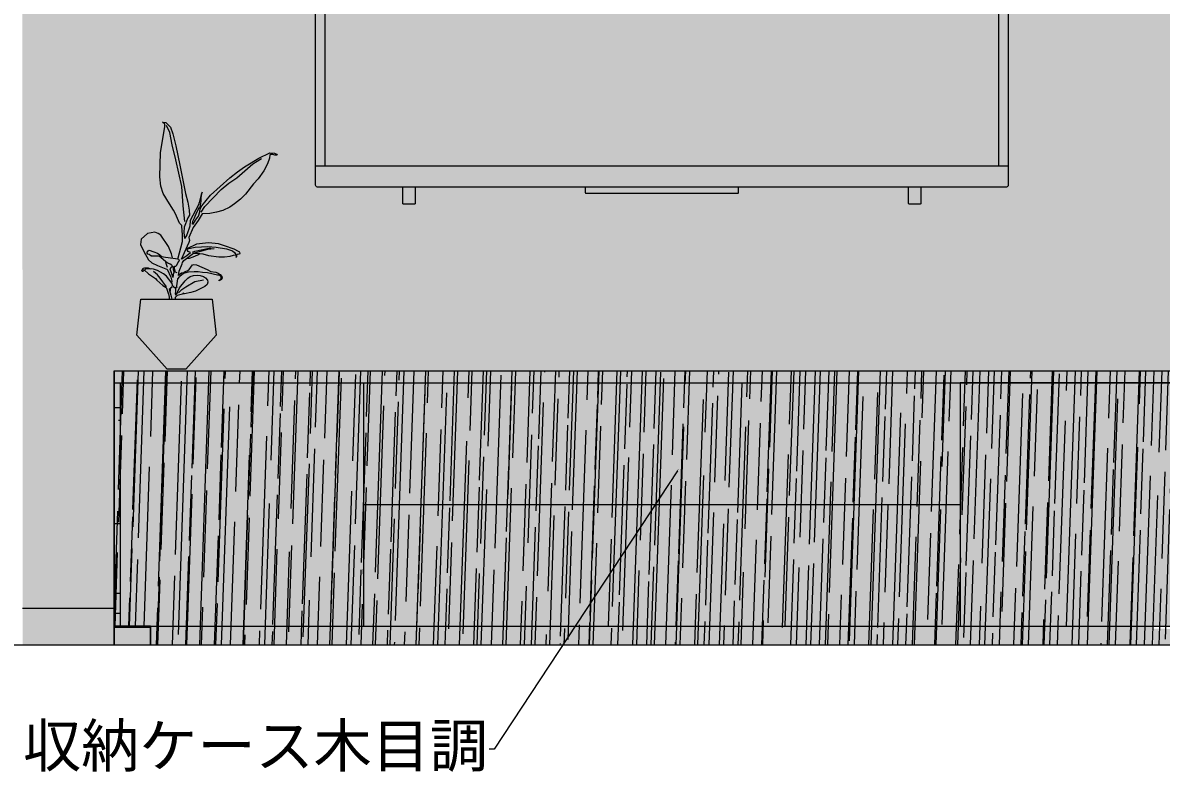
# Model space of a CAD drawing. Header units: millimetres. Extents: x -63086 to 144078, y -129912 to 13382.
# Drawn here: x 19374 to 21244, y -36236 to -34992 of the extents above; entities that cross this region are included whole.
import ezdxf
from ezdxf import colors
from ezdxf.entities.mleader import LeaderData, LeaderLine
from ezdxf.math import Vec2, Vec3

# ---------------------------------------------------------------- set-up
doc = ezdxf.new("R2010")
doc.units = ezdxf.units.MM
doc.layers.get('0').update_dxf_attribs({"lineweight": 0})
doc.layers.add('展開', color=7, linetype='Continuous', lineweight=9)
doc.layers.add('観葉植物', color=92, linetype='Continuous', lineweight=9)
doc.layers.add('文字', color=7, linetype='Continuous')
doc.styles.get("Standard").update_dxf_attribs({"font": 'MS Mincho.ttf'})

# ---------------------------------------------------------------- blocks, each defined once
blk = doc.blocks.new('*U233')
at = {"color": 0, "linetype": 'ByBlock', "lineweight": -2}
blk.add_lwpolyline([(-568.7, 31), (-568.7, 698, -0.414214), (-565.7, 701), (566.3, 701, -0.414214), (569.3, 698), (569.3, 31, -0.414214), (566.3, 28), (-565.7, 28, -0.414214)], format="xyb", close=True, dxfattribs=at)
for points in [[(553.8, 63), (553.8, 685, 0.41421), (552.8, 686), (-552.2, 686, 0.414214), (-553.2, 685), (-553.2, 63)], [(-405.2, 28), (-405.2, 1, -0.414214), (-406.2, 0), (-424.2, 0, -0.414214), (-425.2, 1), (-425.2, 28)], [(-125.7, 28), (-125.7, 19, 0.414214), (-124.7, 18), (125.3, 18, 0.414214), (126.3, 19), (126.3, 28)], [(425.8, 28), (425.8, 1, -0.414214), (424.8, 0), (406.8, 0, -0.414214), (405.8, 1), (405.8, 28)]]:
    blk.add_lwpolyline(points, format="xyb", dxfattribs=at)
blk.add_lwpolyline([(-568.7, 63), (569.3, 63)], dxfattribs=at)
blk = doc.blocks.new('ベンガレンシス（CAD素材.com）')
at = {"color": 0, "linetype": 'ByBlock', "lineweight": -2}
for points in [[(9.5, 213.2), (9.5, 220.2), (8.6, 234.5), (8.4, 235.6), (4.9, 239.6), (-1.9, 254.9), (-5.1, 261.1), (-11.8, 271.4), (-21.8, 288.3), (-26.1, 300.2), (-27.4, 315.8), (-26.6, 355.7), (-19.4, 397.7), (-19.4, 402), (-23.1, 405.7), (-17.7, 404.7), (-9.7, 397.1), (-6.2, 386.1), (-1, 366.4), (5.2, 335), (14.6, 288.3), (18.6, 273.9), (20.8, 260.9), (21.4, 252.6), (18.3, 248.2), (12.7, 233.1), (12.1, 224.5), (13.2, 214.6)], [(13.5, 242.5), (10.6, 267.9), (8.4, 300), (-1.3, 343.6), (-7.5, 368.1), (-11.2, 388.3), (-16.3, 400.1)], [(27.5, 237.7), (31.3, 244.4), (36.1, 251.2), (38, 258.4), (38.6, 263), (41.5, 268.1), (56, 285.4), (87.5, 314.2), (99.9, 324.1), (111.5, 332.2), (135.2, 346.2), (153.5, 355.1), (161.1, 354.8), (164, 353), (165.4, 351.1), (161.3, 351.1), (158.4, 352.1), (154.3, 352.1), (153.5, 351.9), (152.7, 346.2), (149.2, 337.1), (143.6, 325.5), (134.1, 312.6), (126.6, 304.2), (113.1, 287), (104.8, 279.2), (95.4, 271.4), (87.3, 265.7), (76, 260.3), (65.7, 257.4), (54.7, 255.7), (41.8, 254.7), (35.6, 243.9), (27, 232.6), (20.2, 216.2), (21, 211.3), (20, 207.8), (7.8, 179.8)], [(40.2, 257.6), (46.6, 266.7), (73.3, 294.8), (86.1, 305.2), (98.9, 314.2), (125.4, 336.9), (139.3, 346)], [(27.5, 237.7), (26, 238), (26.5, 243.1), (29.5, 248.4), (33.4, 257.9), (37.6, 265.6), (38.6, 265.8), (40.3, 275.7), (40.6, 281.6), (42, 290.5), (40.3, 286.5), (37.2, 273.5), (35.9, 269.5), (22.4, 243.7), (21.6, 234.5), (16.9, 220.3), (13.7, 215.1)], [(-6.6, 182.6), (-8.2, 189.3), (-13, 201.4), (-25.7, 220), (-30, 222.7), (-35.7, 224.6), (-47.5, 222.7), (-58, 213.5), (-59.1, 204.7), (-54, 193.1), (-46.2, 179.3), (-40.8, 174.5), (-31.3, 169.9), (-17.9, 164.5), (-15.2, 164), (-9.5, 151.1), (-7.7, 144.3), (-8.2, 141.4)], [(2, 180.7), (9.5, 209.2), (9.7, 213.5)], [(8.9, 181.2), (16.6, 186.5), (22.8, 191.5), (18.8, 193), (18, 194.7), (17.3, 197.4), (30.6, 200.4), (51.6, 201.3), (65.2, 200.4), (81.9, 197.2), (91.8, 193.9), (95.2, 191.3), (98.2, 186.5), (97.4, 183.1), (99.1, 184.6), (99.2, 187.1), (99.6, 188.5), (103.1, 189), (104.3, 189.6), (104.1, 192), (101.8, 193), (94.9, 197.1), (78.7, 202.6), (69.1, 205.5), (52.5, 207.2), (32.6, 205.3), (16.9, 197.4)], [(-8, 170.5), (-10.4, 172.2), (-14.4, 173.6), (-17.6, 175.8), (-25.6, 183.2), (-29, 185.2), (-41.8, 185.4), (-41.4, 185.8), (-42.5, 186.1), (-44.8, 187.9), (-47.4, 188.8), (-48.5, 190.5), (-48.2, 192), (-46.9, 194), (-45, 195), (-37.1, 192.6), (-31.4, 190.2), (-27.3, 187.8), (-23.9, 184.1)], [(3, 153.8), (4.5, 160.9), (9.4, 173), (9.7, 175), (12.1, 178), (27.7, 190.2), (51.6, 196.9), (62, 197.9)], [(17.1, 181.9), (21.5, 182.2), (27, 184), (34.9, 187.3), (38.3, 189.8)], [(25.9, 192), (29.9, 193.4), (53.3, 198.4), (57, 198.6)], [(29.1, 190.3), (33.1, 190.5), (43, 189.1), (52.3, 186.6), (69.4, 184.3), (78.7, 184.1), (88.3, 185.6), (93.5, 187), (98.4, 187.6)], [(0.9, 157.8), (-1.5, 159.2), (-3.2, 165.5), (-3.2, 168.9), (-1.1, 169.2), (0.6, 170.6), (2.3, 174.4), (3.8, 176.6), (4.9, 179.3), (2.2, 180.4), (-14, 182.7), (-18.2, 182.9), (-27.9, 185)], [(-14.7, 166.9), (-17.4, 174.8)], [(-7.5, 169.8), (-8.2, 167.7), (-10.9, 164.8), (-6.3, 151.1), (-5.8, 150.3), (-4.7, 157.8)], [(-7.5, 170.1), (-5.6, 166.2), (-5.7, 163.3), (-4.6, 160), (-4.5, 158)], [(3.2, 153.9), (8.3, 157.8), (11.8, 158.5), (14.2, 160.4), (17.4, 161.3), (20.8, 163.6), (26.2, 171), (28.5, 171.8), (32.5, 170.9), (50.3, 163.3), (56.2, 160.4), (64.3, 159), (68.3, 157.3), (71.6, 155.1), (74.5, 152.1), (74.7, 149.6), (74, 146.9), (70.1, 144.9), (70.2, 145.7), (71.1, 146.4), (73, 148.5), (73.5, 151.3), (70.4, 154), (67.2, 154.4), (50.6, 157.8), (42.6, 158.4), (35.6, 159.5), (29, 159.7), (19.1, 158.9), (11.2, 156.9), (5.4, 152)], [(-12.1, 131.3), (-7.4, 134.9), (-6.7, 137.7), (-7.4, 140.3), (-16.5, 152.4), (-21.7, 156.4), (-31.5, 161.6), (-38, 163.8), (-41.9, 164.5), (-50.8, 164.2), (-51.5, 163), (-53.7, 162.6), (-54.7, 160.1), (-56.4, 160), (-56.9, 161.3), (-55, 164.3), (-54.7, 165.7), (-52.8, 166.3), (-46.8, 166.2), (-42.6, 164.8)], [(-53.2, 163), (-46.3, 156.3), (-34.5, 148.7), (-32.6, 146), (-22.7, 137.1), (-17.3, 134), (-16.7, 133), (-13.3, 123.1)], [(-16.7, 135), (-26.8, 149.4), (-31.3, 154.9), (-37.9, 160)], [(-2.1, 125.2), (-1.9, 121.2), (1.7, 124.9), (2, 127.5), (4.9, 133.6), (14.2, 145), (18.5, 149.1), (22.4, 151.8), (28, 153.4), (34.1, 154), (38.8, 153.6), (44.1, 152), (47.6, 149.5), (50.7, 145.7), (51.6, 142.4), (50.2, 138.9), (46.3, 135.8), (31, 128.1), (23.5, 125.9), (13, 123.7), (10.9, 124.4), (9.6, 122.9), (1, 120.5), (-2.1, 117.4), (-2.2, 114.5)], [(5, 151.7), (1.3, 147.9), (-0.1, 136.4)], [(-12.4, 131.3), (-10.4, 125.2), (-9.5, 121.2)], [(-10.3, 125.7), (-9.4, 134)], [(-0.5, 136.3), (0.4, 135.2), (-0.3, 133.1), (-3.9, 133.2), (-4.5, 134.3), (-4.7, 135.3), (-4.5, 136.9)], [(-1.5, 132.8), (-2, 125)], [(3.3, 125), (8.5, 130.5), (15.1, 135.1), (29.9, 143.8), (44.2, 146.7)], [(-13.5, 123.5), (-12.1, 117.9), (-12.1, 113.9)], [(-9.2, 121.1), (-8, 114.6)]]:
    blk.add_lwpolyline(points, dxfattribs=at)
blk.add_lwpolyline([(-15.4, 0), (-65.1, 55.5), (-58.5, 114.7), (58.5, 114.7), (65.1, 55.5), (15.4, 0)], close=True, dxfattribs=at)

msp = doc.modelspace()

# ---------------------------------------------------------------- hatches: boundary and pattern name
at = {"ltscale": 10, "true_color": 0x9c5e31, "transparency": 33554541}
h = msp.add_hatch(dxfattribs=at)
h.set_pattern_fill('AR-RROOF', color=25, scale=1.4, angle=88)
h.paths.add_polyline_path([(20913.7642, -35583.2463), (19933.7642, -35583.2463), (19933.7642, -35783.0866), (20913.7642, -35783.0866)])
h.paths.add_polyline_path([(20913.7642, -35783.0866), (19933.7642, -35783.0866), (19933.7642, -35982.9269), (20913.7642, -35982.9269)])
h.paths.add_polyline_path([(19933.7642, -35783.0866), (19933.7642, -35583.2463), (19533.7642, -35583.2463), (19533.7642, -35982.9269), (19583.7642, -35982.9269), (19933.7642, -35982.9269)])
h.paths.add_polyline_path([(21313.7642, -35583.2463), (20913.7642, -35583.2463), (20913.7642, -35783.0866), (20913.7642, -35982.9269), (21313.7642, -35982.9269)])
h.paths.add_polyline_path([(21263.7642, -35982.9269), (19583.7642, -35982.9269), (19583.7642, -36013.2463), (21263.7642, -36013.2463)])
h.paths.add_polyline_path([(21323.7642, -35563.2463), (19523.7642, -35563.2463), (19523.7642, -35583.2463), (19533.7642, -35583.2463), (19933.7642, -35583.2463), (20913.7642, -35583.2463), (21313.7642, -35583.2463), (21323.7642, -35583.2463)])
h.paths.add_polyline_path([(21323.7642, -35583.2463), (21313.7642, -35583.2463), (21313.7642, -35982.9269), (21323.7642, -35982.9269)])
h.paths.add_polyline_path([(19533.7642, -35583.2463), (19523.7642, -35583.2463), (19523.7642, -35982.9269), (19533.7642, -35982.9269)])
at = {"layer": '展開', "ltscale": 10, "true_color": 0xfffefa}
h = msp.add_hatch(color=7, dxfattribs=at)
h.dxf.hatch_style = 1
edge = h.paths.add_edge_path()
edge.add_ellipse((17772.9138, -34246.9422), major_axis=(-96.2362, 0), ratio=0.062464044, start_angle=180, end_angle=182.5059425, ccw=False)
edge.add_ellipse((17772.9138, -34246.9422), major_axis=(-96.2362, 0), ratio=0.062464044, start_angle=0, end_angle=180, ccw=False)
edge.add_ellipse((17772.9138, -34246.9422), major_axis=(-96.2362, 0), ratio=0.062464044, start_angle=182.5059425, end_angle=357.4940575)
edge.add_line((17676.7696, -34246.6794), (17717.505, -34130.3434))
edge.add_line((17717.505, -34130.3434), (17763.6639, -34130.3434))
edge.add_line((17763.6639, -34130.3434), (17763.6639, -33663.5322))
edge.add_line((17763.6639, -33663.5322), (17066.1771, -33663.5322))
edge.add_line((17066.1771, -33663.5322), (17066.1771, -34130.3434))
edge.add_line((17066.1771, -34130.3434), (17115.8356, -34130.3434))
edge.add_line((17115.8356, -34130.3434), (17156.571, -34246.6794))
edge.add_ellipse((17060.4269, -34246.9422), major_axis=(-96.2362, 0), ratio=0.062464044, start_angle=180, end_angle=182.5059425, ccw=False)
edge.add_ellipse((17060.4269, -34246.9422), major_axis=(-96.2362, 0), ratio=0.062464044, start_angle=0, end_angle=180, ccw=False)
edge.add_ellipse((17060.4269, -34246.9422), major_axis=(-96.2362, 0), ratio=0.062464044, start_angle=182.5059425, end_angle=357.4940575)
edge.add_line((16964.2827, -34246.6794), (17005.0181, -34130.3434))
edge.add_line((17005.0181, -34130.3434), (17051.1771, -34130.3434))
edge.add_line((17051.1771, -34130.3434), (17051.1771, -33663.5322))
edge.add_line((17051.1771, -33663.5322), (15733.1855, -33663.5322))
edge.add_line((15733.1855, -33663.5322), (15733.1855, -36013.5322))
edge.add_line((15733.1855, -36013.5322), (15852.2027, -36013.5322))
edge.add_line((15852.2027, -36013.5322), (15852.2027, -34192.5322))
edge.add_line((15852.2027, -34192.5322), (16502.2027, -34192.5322))
edge.add_line((16502.2027, -34192.5322), (16502.2027, -36013.5322))
edge.add_line((16502.2027, -36013.5322), (16635.1855, -36013.5322))
edge.add_line((16635.1855, -36013.5322), (16635.1855, -35183.5322))
edge.add_line((16635.1855, -35183.5322), (16625.1855, -35183.5322))
edge.add_line((16625.1855, -35183.5322), (16625.1855, -35163.5322))
edge.add_line((16625.1855, -35163.5322), (19197.8689, -35163.5322))
edge.add_line((19197.8689, -35163.5322), (19197.8689, -34233.5322))
edge.add_line((19197.8689, -34233.5322), (18297.8689, -34233.5322))
edge.add_line((18297.8689, -34233.5322), (18297.8689, -34213.5322))
edge.add_line((18297.8689, -34213.5322), (18747.8689, -34213.5322))
edge.add_line((18747.8689, -34213.5322), (18747.8689, -33663.5322))
edge.add_line((18747.8689, -33663.5322), (17778.6639, -33663.5322))
edge.add_line((17778.6639, -33663.5322), (17778.6639, -34130.3434))
edge.add_line((17778.6639, -34130.3434), (17828.3225, -34130.3434))
edge.add_line((17828.3225, -34130.3434), (17869.0579, -34246.6794))
h.paths.add_polyline_path([(21473.1855, -33663.5322), (19372.8689, -33663.5322), (19373.4476, -35953.2463), (19523.7642, -35953.2463), (19523.1855, -35563.5322), (21323.1855, -35563.5322), (21323.1855, -35953.2463), (21473.1855, -35953.2463)])
edge = h.paths.add_edge_path(flags=16)
edge.add_arc((20989.1872, -34591.6931), 3, 0, 90, ccw=False)
edge.add_line((20992.1872, -34591.6931), (20992.1872, -35258.6931))
edge.add_arc((20989.1872, -35258.6931), 3, -90, 0, ccw=False)
edge.add_line((20989.1872, -35261.6931), (20848.6872, -35261.6931))
edge.add_line((20848.6872, -35261.6931), (20848.6872, -35289.6931))
edge.add_line((20848.6872, -35289.6931), (20828.6872, -35289.6931))
edge.add_line((20828.6872, -35289.6931), (20828.6872, -35261.6931))
edge.add_line((20828.6872, -35261.6931), (20549.1872, -35261.6931))
edge.add_line((20549.1872, -35261.6931), (20549.1872, -35271.6931))
edge.add_line((20549.1872, -35271.6931), (20297.1872, -35271.6931))
edge.add_line((20297.1872, -35271.6931), (20297.1872, -35261.6931))
edge.add_line((20297.1872, -35261.6931), (20017.6872, -35261.6931))
edge.add_line((20017.6872, -35261.6931), (20017.6872, -35289.6931))
edge.add_line((20017.6872, -35289.6931), (19997.6872, -35289.6931))
edge.add_line((19997.6872, -35289.6931), (19997.6872, -35261.6931))
edge.add_line((19997.6872, -35261.6931), (19857.1872, -35261.6931))
edge.add_arc((19857.1872, -35258.6931), 3, 180, 270, ccw=False)
edge.add_line((19854.1872, -35258.6931), (19854.1872, -34591.6931))
edge.add_arc((19857.1872, -34591.6931), 3, 90, 180, ccw=False)
edge.add_line((19857.1872, -34588.6931), (20989.1872, -34588.6931))
h.paths.add_polyline_path([(20976.6872, -34603.6931), (20976.6872, -35226.6931), (19869.6872, -35226.6931), (19869.6872, -34603.6931)], flags=0)
at = {"layer": '展開', "ltscale": 10, "true_color": 0x3d3d3e, "transparency": 33554541}
h = msp.add_hatch(color=250, dxfattribs=at)
h.dxf.hatch_style = 1
h.paths.add_polyline_path([(20977.2659, -34604.4073, 0.414213562), (20976.2659, -34603.4073), (19871.2659, -34603.4073, 0.414213562), (19870.2659, -34604.4073), (19870.2659, -35226.4073), (20977.2659, -35226.4073)], flags=16)
h.paths.add_polyline_path([(20992.7659, -35226.4073), (19854.7659, -35226.4073), (19854.7659, -35258.4073, 0.414213562), (19857.7659, -35261.4073), (20989.7659, -35261.4073, 0.414213562), (20992.7659, -35258.4073)], flags=17)
h.paths.add_polyline_path([(20549.7659, -35261.4073), (20297.7659, -35261.4073), (20297.7659, -35270.4073, 0.414213562), (20298.7659, -35271.4073), (20548.7659, -35271.4073, 0.414213562), (20549.7659, -35270.4073)])
h.paths.add_polyline_path([(20849.2659, -35261.4073), (20829.2659, -35261.4073), (20829.2659, -35288.4073, 0.414213562), (20830.2659, -35289.4073), (20848.2659, -35289.4073, 0.414213562), (20849.2659, -35288.4073)])
h.paths.add_polyline_path([(20018.2659, -35261.4073), (19998.2659, -35261.4073), (19998.2659, -35288.4073, 0.414213562), (19999.2659, -35289.4073), (20017.2659, -35289.4073, 0.414213562), (20018.2659, -35288.4073)])
h.paths.add_polyline_path([(20992.7659, -34591.4073, 0.414213562), (20989.7659, -34588.4073), (19857.7659, -34588.4073, 0.414213562), (19854.7659, -34591.4073), (19854.7659, -35258.4073, 0.414213562), (19857.7659, -35261.4073), (20989.7659, -35261.4073, 0.414213562), (20992.7659, -35258.4073)])
h = msp.add_hatch(color=250, dxfattribs=at)
h.dxf.hatch_style = 1
h.paths.add_polyline_path([(20977.2659, -34604.4073, 0.414213562), (20976.2659, -34603.4073), (19871.2659, -34603.4073, 0.414213562), (19870.2659, -34604.4073), (19870.2659, -35226.4073), (20977.2659, -35226.4073)], flags=16)
h.paths.add_polyline_path([(20992.7659, -35226.4073), (19854.7659, -35226.4073), (19854.7659, -35258.4073, 0.414213562), (19857.7659, -35261.4073), (20989.7659, -35261.4073, 0.414213562), (20992.7659, -35258.4073)], flags=17)
h.paths.add_polyline_path([(20849.2659, -35261.4073), (20829.2659, -35261.4073), (20829.2659, -35288.4073, 0.414213562), (20830.2659, -35289.4073), (20848.2659, -35289.4073, 0.414213562), (20849.2659, -35288.4073)])
h.paths.add_polyline_path([(20018.2659, -35261.4073), (19998.2659, -35261.4073), (19998.2659, -35288.4073, 0.414213562), (19999.2659, -35289.4073), (20017.2659, -35289.4073, 0.414213562), (20018.2659, -35288.4073)])
h.paths.add_polyline_path([(20992.7659, -34591.4073, 0.414213562), (20989.7659, -34588.4073), (19857.7659, -34588.4073, 0.414213562), (19854.7659, -34591.4073), (19854.7659, -35258.4073, 0.414213562), (19857.7659, -35261.4073), (20989.7659, -35261.4073, 0.414213562), (20992.7659, -35258.4073)])
at = {"layer": '展開', "ltscale": 10, "true_color": 0x3d3d3e, "transparency": 33554633}
h = msp.add_hatch(color=250, dxfattribs=at)
h.dxf.hatch_style = 1
h.paths.add_polyline_path([(20977.2659, -34604.4073, 0.414213562), (20976.2659, -34603.4073), (19871.2659, -34603.4073, 0.414213562), (19870.2659, -34604.4073), (19870.2659, -35226.4073), (20977.2659, -35226.4073)])
h.paths.add_polyline_path([(20992.7659, -35226.4073), (19854.7659, -35226.4073), (19854.7659, -35258.4073, 0.414213562), (19857.7659, -35261.4073), (20989.7659, -35261.4073, 0.414213562), (20992.7659, -35258.4073)])
at = {"layer": '展開', "ltscale": 10, "true_color": 0xf0c089, "transparency": 33554607}
h = msp.add_hatch(color=31, dxfattribs=at)
h.dxf.hatch_style = 1
h.paths.add_polyline_path([(20913.7642, -35783.0866), (19933.7642, -35783.0866), (19933.7642, -35982.9269), (20913.7642, -35982.9269)])
h.paths.add_polyline_path([(20913.7642, -35583.2463), (19933.7642, -35583.2463), (19933.7642, -35783.0866), (20913.7642, -35783.0866)])
h.paths.add_polyline_path([(19933.7642, -35583.2463), (19523.7642, -35583.2463), (19523.7642, -35982.9269), (19583.7642, -35982.9269), (19933.7642, -35982.9269)])
h.paths.add_polyline_path([(21323.7642, -35588.406), (20913.7642, -35583.2463), (20913.7642, -35783.0866), (20913.7642, -35982.9269), (21323.7642, -35988.0866)])
h.paths.add_polyline_path([(21323.7642, -35563.2463), (19523.7642, -35563.2463), (19523.7642, -35583.2463), (19533.7642, -35583.2463), (19933.7642, -35583.2463), (20913.7642, -35583.2463), (21313.7642, -35588.3221), (21323.7642, -35588.3221)])
h.paths.add_polyline_path([(21263.7642, -35982.9269), (21231.7642, -35982.9269), (21231.7642, -36013.2463), (21263.7642, -36013.2463)])
at = {"layer": '展開', "lineweight": 0, "ltscale": 10, "true_color": 0x9c5e31, "transparency": 33554636}
h = msp.add_hatch(dxfattribs=at)
h.set_pattern_fill('AR-RROOF', color=25, scale=10)
h.set_pattern_definition([(0, (-8282.7, 1408.85), (558.8, 254), [3810, -508, 1270, -254]), (0, (-7944.88, 1535.85), (-254, 337.82), [762, -83.82, 1524, -190.5]), (0, (-8155.7, 1624.75), (1320.8, 170.18), [2032, -355.6, 1016, -254])])
h.paths.add_polyline_path([(19583.7642, -35982.9269), (19533.7642, -35982.9269), (19533.7642, -35583.2463), (19523.7642, -35583.2463), (19523.7642, -36013.2463), (19583.7642, -36013.2463)])
at = {"layer": '展開', "ltscale": 10, "true_color": 0xffffff}
h = msp.add_hatch(color=7, dxfattribs=at)
h.dxf.hatch_style = 1
h.paths.add_polyline_path([(19523.7642, -35953.2463), (19373.4476, -35953.2463), (19373.4476, -36013.2463), (19523.7642, -36013.2463), (19523.7642, -35982.9269)])
h = msp.add_hatch(color=7, dxfattribs=at)
h.dxf.hatch_style = 1
h.paths.add_polyline_path([(19583.7642, -35982.9269), (19523.7642, -35982.9269), (19523.7642, -36013.2463), (19583.7642, -36013.2463)])
at = {"layer": '展開', "ltscale": 10, "true_color": 0xf0c089, "transparency": 33554607}
h = msp.add_hatch(color=31, dxfattribs=at)
h.dxf.hatch_style = 1
h.paths.add_polyline_path([(21231.5233, -35982.9269), (19583.7642, -35982.9269), (19583.7642, -36013.2463), (21231.5233, -36013.2463)])

# ---------------------------------------------------------------- linework, layer by layer
at = {"layer": '展開', "ltscale": 10}
for p, q in [((19523.7642, -36013.2463), (19523.7642, -35563.2463)), ((19523.7642, -35563.2463), (21323.7642, -35563.2463)), ((19523.7642, -35563.2463), (19523.7642, -36013.2463)), ((19523.7642, -35583.2463), (21323.7642, -35583.2463)), ((19523.7642, -35583.2463), (19533.7642, -35583.2463)), ((19533.7642, -35583.2463), (19533.7642, -35982.9269)), ((19533.7642, -35583.2463), (19933.7642, -35583.2463)), ((19933.7642, -35583.2463), (19933.7642, -35982.9269)), ((21313.7642, -35583.2463), (20913.7642, -35583.2463)), ((20913.7642, -35583.2463), (20913.7642, -35982.9269)), ((19933.7642, -35783.0866), (20913.7642, -35783.0866)), ((19373.4476, -35953.2463), (19523.7642, -35953.2463)), ((19533.7642, -35982.9269), (21313.7642, -35982.9269)), ((19533.7642, -35982.9269), (19583.7642, -35982.9269)), ((19583.7642, -35982.9269), (19583.7642, -36013.2463)), ((14943.7469, -36013.2463), (22383.7642, -36013.2463))]:
    msp.add_line(p, q, dxfattribs=at)
msp.add_lwpolyline([(19583.7642, -35982.9269), (19523.7642, -35982.9269), (19523.7642, -36013.2463), (19583.7642, -36013.2463)], close=True, dxfattribs=at)

# ---------------------------------------------------------------- block references
msp.add_blockref('*U233', (20423.4782, -35289.4073), dxfattribs=at)
at = {"layer": '観葉植物', "ltscale": 10}
msp.add_blockref('ベンガレンシス（CAD素材.com）', (19626.4478, -35560.366), dxfattribs=at)

# ---------------------------------------------------------------- leaders
at = {"layer": '文字', "ltscale": 10}
ml = msp.add_multileader_mtext('Standard', dxfattribs=at)
ml.set_content('収納ケース木目調', color=256)
ml.set_leader_properties(lineweight=0)
ml.build(insert=Vec2(0, 0))
ctx = ml.context
ctx.base_point, ctx.char_height, ctx.plane_origin = Vec3(19324.0348, -36184.5943), 70, Vec3(20466.9361, -36861.4705)
ctx.text_align_type = 2
notes = []
notes.append((ctx, [(0, (1, 1, 0), (20148.0348, -36184.5943), (-1, 0), 8, [(0, [(20451.4831, -35724.3212)], 0, [])])]))
ctx.mtext.insert, ctx.mtext.alignment, ctx.mtext.flow_direction = Vec3(20138.0348, -36143.9943), 3, 5
for ctx, leaders in notes:
    for number, flags, end, landing, length, lines in leaders:
        leader = LeaderData()
        leader.index, (leader.has_last_leader_line, leader.has_dogleg_vector, leader.attachment_direction) = number, flags
        leader.last_leader_point, leader.dogleg_vector, leader.dogleg_length = Vec3(end), Vec3(landing), length
        for number, points, colour, breaks in lines:
            line = LeaderLine()
            line.index, line.vertices, line.color, line.breaks = number, Vec3.list(points), colors.encode_raw_color(colour), breaks
            leader.lines.append(line)
        ctx.leaders.append(leader)

doc.saveas('drawing.dxf')
